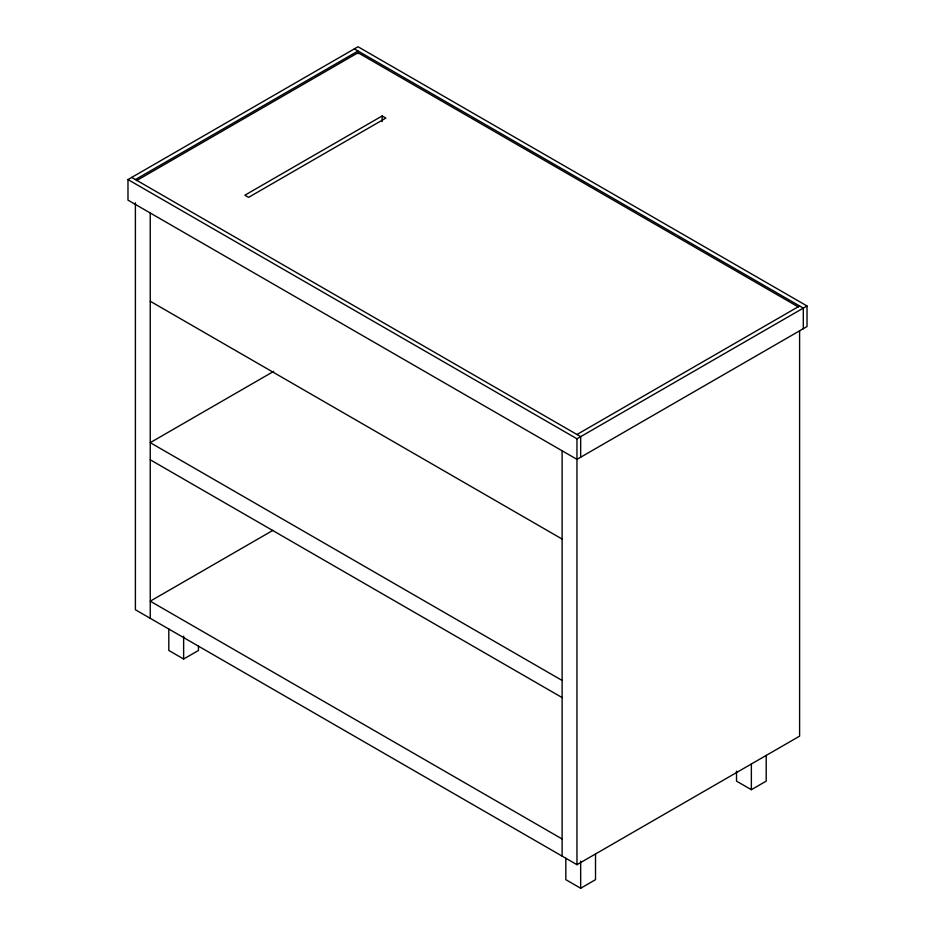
<?xml version="1.0" encoding="UTF-8"?>
<svg xmlns="http://www.w3.org/2000/svg" width="935" height="935" viewBox="0 0 935 935"><rect width="100%" height="100%" fill="white"/><g stroke="black" fill="none" stroke-linecap="round" stroke-linejoin="round"><path stroke-width="1.4" d="M127.978 179.567L358.035 46.75L807.022 305.967L807.022 326.537L576.965 459.354L127.978 200.137L127.978 179.567L576.965 438.796L807.022 305.967M135.4 179.567L358.035 51.039L358.035 53.774M136.662 180.56L358.035 52.746L798.338 306.949M382.158 115.952L244.865 195.216L248.57 197.355L385.863 118.091L382.158 115.952L382.158 121.608M273.663 371.394L150.243 442.652L562.122 680.446M272.95 530.344L150.243 601.182L562.122 838.976M168.803 629.033L168.803 650.456L183.634 659.023L198.477 650.456L198.477 646.167M576.965 434.506L799.6 305.967M135.4 202.802L135.4 609.749L576.965 864.688L799.6 736.149L799.6 330.651M565.827 858.26L565.827 879.683L580.67 888.25L595.513 879.683L595.513 853.971M736.523 771.141L736.523 781.134L751.366 789.701L766.197 781.134L766.197 755.422M354.33 48.889L803.305 308.106L803.305 328.676M131.695 177.428L580.67 436.645L580.67 457.215M150.243 301.257L562.122 539.051M150.243 459.786L562.122 697.58M751.366 764L751.366 789.701M580.67 861.112L580.67 888.25M576.965 438.796L576.965 864.688M562.122 450.588L562.122 856.109M183.634 636.174L183.634 659.023M150.243 212.794L150.243 618.315"/></g></svg>
